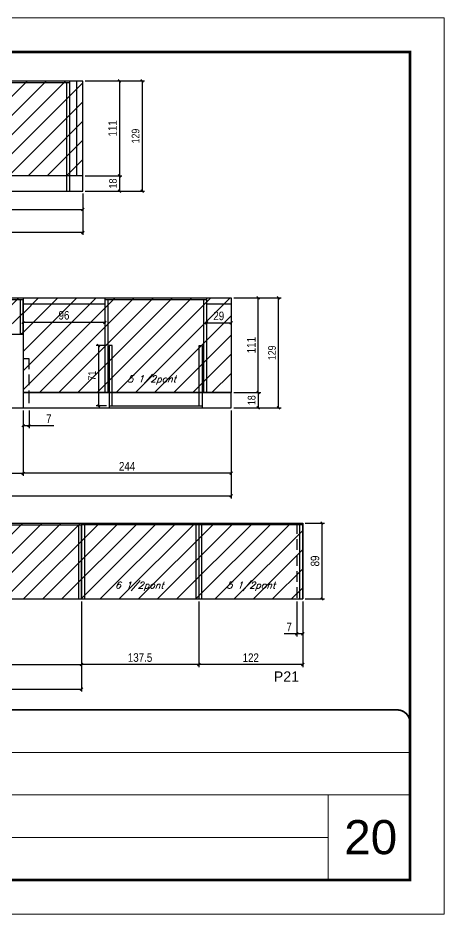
# Model space of a CAD drawing. Extents: x -20960 to -5926, y -2106 to 21915.
# Drawn here: x -6453 to -5953, y 16271 to 17321 of the extents above; entities that cross this region are included whole.
import ezdxf

# ---------------------------------------------------------------- set-up
doc = ezdxf.new("R2010")
doc.units = 0
for name, pattern in [('CONTINUO', [0]), ('DASHED', [0.75, 0.5, -0.25]), ('HIDDEN', [0.375, 0.25, -0.125])]:
    doc.linetypes.add(name, pattern=pattern)
for name, color, linetype in [('5', 5, 'Continuous'), ('COTA', 241, 'Continuous'), ('Painéis', 200, 'Continuous'), ('SARR_2.2x7', 40, 'Continuous'), ('SARR_3.5x7', 81, 'Continuous'), ('texto', 7, 'Continuous')]:
    doc.layers.add(name, color=color, linetype=linetype)
for name, color, linetype, lineweight in [('CARIMBO', 255, 'Continuous', 9), ('Folhas', 255, 'Continuous', 9), ('Hachura', 251, 'Continuous', 9), ('SARRAFO DE PRESSAO', 251, 'DASHED', 9)]:
    doc.layers.add(name, color=color, linetype=linetype, lineweight=lineweight)
doc.styles.add('ARIAL', font='arial.ttf')
doc.styles.add('COTA TECNICA', font='techl___.ttf', dxfattribs={"height": 10})
doc.styles.add('COTA TECNICA-50', font='techl___.ttf', dxfattribs={"height": 9})
doc.styles.add('Romans', font='romans.shx')
doc.styles.get("Standard").update_dxf_attribs({"font": 'arial.ttf'})
doc.dimstyles.new('COTA PAINEL-50', dxfattribs={"dimtxt": 9, "dimasz": 3, "dimexe": 3, "dimexo": 3, "dimgap": 3, "dimtad": 1, "dimdec": 1, "dimzin": 12, "dimdsep": 46, "dimtxsty": 'COTA TECNICA-50', "dimblk1": 'OBLIQUE', "dimblk2": 'OBLIQUE', "dimsah": 1, "dimcen": 0.9, "dimclrd": 4, "dimclre": 4, "dimclrt": 240, "dimadec": 1, "dimazin": 3, "dimtfac": 1, "dimtdec": 1, "dimtmove": 0, "dimatfit": 3, "dimfxl": 1, "dimtolj": 1, "dimtzin": 12, "dimarcsym": 0})
doc.dimstyles.new('PAINEL', dxfattribs={"dimtxt": 10, "dimasz": 3, "dimexe": 3, "dimexo": 3, "dimgap": 3, "dimtad": 1, "dimdec": 1, "dimzin": 12, "dimdsep": 46, "dimtxsty": 'COTA TECNICA', "dimblk1": 'OBLIQUE', "dimblk2": 'OBLIQUE', "dimsah": 1, "dimcen": 0.9, "dimclrd": 4, "dimclre": 4, "dimclrt": 240, "dimadec": 1, "dimazin": 3, "dimtfac": 1, "dimtdec": 1, "dimtmove": 0, "dimatfit": 3, "dimfxl": 1, "dimtolj": 1, "dimtzin": 12, "dimarcsym": 0})

# ---------------------------------------------------------------- blocks, each defined once
blk = doc.blocks.new('9999999999')
at = {"color": 30, "linetype": 'CONTINUO'}
for p, q in [((98564.6, 34379.6), (99584, 34379.6)), ((98564.6, 34329.8), (99488, 34329.8)), ((99584, 34329.8), (99488, 34329.8)), ((99488, 34329.8), (99488, 34230.2)), ((98564.6, 34280), (99488, 34280))]:
    blk.add_line(p, q, dxfattribs=at)
at = {"color": 30, "linetype": 'CONTINUO', "const_width": 2}
blk.add_lwpolyline([(99584, 34230.2), (99584, 34414.4, 0.414214), (99569, 34429.4), (98229, 34429.4, 0.414214), (98214, 34414.4), (98214, 34245.2, 0.414214), (98229, 34230.2), (99584, 34230.2)], format="xyb", dxfattribs=at)
at = {"layer": 'Folhas'}
blk.add_lwpolyline([(98139, 34190.2), (99624, 34190.2), (99624, 35240.2), (98139, 35240.2)], close=True, dxfattribs=at)
at = {"layer": 'Folhas', "color": 30, "const_width": 3}
blk.add_lwpolyline([(98214, 34230.2), (99584, 34230.2), (99584, 35200.2), (98214, 35200.2)], close=True, dxfattribs=at)
blk = doc.blocks.new('_Oblique')
at = {"color": 0, "linetype": 'ByBlock', "lineweight": -2}
blk.add_line((-0.5, -0.5), (0.5, 0.5), dxfattribs=at)
blk = doc.blocks.new('*D560')
at = {"layer": 'COTA', "color": 4, "linetype": 'ByBlock', "lineweight": -2, "transparency": 16777216}
for p, q in [((-6374.2, 17247.2), (-6331.2, 17247.2)), ((-6334.2, 17247.2), (-6334.2, 17136.2)), ((-6374.2, 17136.2), (-6331.2, 17136.2))]:
    blk.add_line(p, q, dxfattribs=at)
at = {"layer": 'Defpoints', "color": 0, "linetype": 'ByBlock', "transparency": 16777216}
for p in [(-6377.2, 17247.2), (-6377.2, 17136.2), (-6334.2, 17136.2)]:
    blk.add_point(p, dxfattribs=at)
at = {"layer": 'COTA', "color": 4, "linetype": 'ByBlock', "lineweight": -2, "transparency": 16777216, "xscale": 3, "yscale": 3, "zscale": 3}
for p, rotation in [((-6334.2, 17247.2), 90), ((-6334.2, 17136.2), 270)]:
    blk.add_blockref('_Oblique', p, dxfattribs=dict(at, rotation=rotation))
at = {"layer": 'COTA', "color": 240, "linetype": 'ByBlock', "transparency": 16777216, "insert": (-6342.3, 17191.7), "char_height": 10, "attachment_point": 5, "rotation": 90, "style": 'COTA TECNICA'}
blk.add_mtext('\\A1;111', dxfattribs=at)
blk = doc.blocks.new('*D481')
at = {"layer": 'COTA', "color": 4, "linetype": 'ByBlock', "lineweight": -2, "transparency": 16777216}
for p, q in [((-7156.7, 17115.2), (-7156.7, 17066.9)), ((-6377.2, 17115.1), (-6377.2, 17066.9)), ((-7156.7, 17069.9), (-6377.2, 17069.9))]:
    blk.add_line(p, q, dxfattribs=at)
at = {"layer": 'Defpoints', "color": 0, "linetype": 'ByBlock', "transparency": 16777216}
for p in [(-7156.7, 17118.2), (-6377.2, 17118.1), (-6377.2, 17069.9)]:
    blk.add_point(p, dxfattribs=at)
at = {"layer": 'COTA', "color": 4, "linetype": 'ByBlock', "lineweight": -2, "transparency": 16777216, "xscale": 3, "yscale": 3, "zscale": 3}
for p, rotation in [((-7156.7, 17069.9), 179.9997533256042), ((-6377.2, 17069.9), 359.9997533256042)]:
    blk.add_blockref('_Oblique', p, dxfattribs=dict(at, rotation=rotation))
at = {"layer": 'COTA', "color": 240, "linetype": 'ByBlock', "transparency": 16777216, "insert": (-6766.9, 17077.5), "char_height": 9, "attachment_point": 5, "rotation": 359.9998, "style": 'COTA TECNICA-50'}
blk.add_mtext('\\A1;779.5', dxfattribs=at)
blk = doc.blocks.new('*D484')
at = {"layer": 'COTA', "color": 4, "lineweight": -2, "transparency": 16777216}
for p, q in [((-7156.7, 16861.2), (-7156.7, 16758.2)), ((-6203.2, 16861.2), (-6203.2, 16758.2)), ((-7156.7, 16761.2), (-6203.2, 16761.2))]:
    blk.add_line(p, q, dxfattribs=at)
at = {"layer": 'Defpoints', "color": 0, "transparency": 16777216}
for p in [(-7156.7, 16864.2), (-6203.2, 16864.2), (-6203.2, 16761.2)]:
    blk.add_point(p, dxfattribs=at)
at = {"layer": 'COTA', "color": 4, "lineweight": -2, "transparency": 16777216, "xscale": 3, "yscale": 3, "zscale": 3, "rotation": 180}
blk.add_blockref('_Oblique', (-7156.7, 16761.2), dxfattribs=at)
at = {"layer": 'COTA', "color": 4, "lineweight": -2, "transparency": 16777216, "xscale": 3, "yscale": 3, "zscale": 3}
blk.add_blockref('_Oblique', (-6203.2, 16761.2), dxfattribs=at)
at = {"layer": 'COTA', "color": 240, "transparency": 16777216, "insert": (-6680, 16769.5), "char_height": 10, "attachment_point": 5, "style": 'COTA TECNICA'}
blk.add_mtext('\\A1;953.5', dxfattribs=at)
blk = doc.blocks.new('*D485')
at = {"layer": 'COTA', "color": 4, "lineweight": -2, "ltscale": 25, "transparency": 16777216}
for p, q in [((-6668.7, 16861.2), (-6668.7, 16784.7)), ((-6447.2, 16861.2), (-6447.2, 16784.7)), ((-6668.7, 16787.7), (-6447.2, 16787.7))]:
    blk.add_line(p, q, dxfattribs=at)
at = {"layer": 'Defpoints', "color": 0, "ltscale": 25, "transparency": 16777216}
for p in [(-6668.7, 16864.2), (-6447.2, 16864.2), (-6447.2, 16787.7)]:
    blk.add_point(p, dxfattribs=at)
at = {"layer": 'COTA', "color": 4, "lineweight": -2, "ltscale": 25, "transparency": 16777216, "xscale": 3, "yscale": 3, "zscale": 3, "rotation": 180}
blk.add_blockref('_Oblique', (-6668.7, 16787.7), dxfattribs=at)
at = {"layer": 'COTA', "color": 4, "lineweight": -2, "ltscale": 25, "transparency": 16777216, "xscale": 3, "yscale": 3, "zscale": 3}
blk.add_blockref('_Oblique', (-6447.2, 16787.7), dxfattribs=at)
at = {"layer": 'COTA', "color": 240, "ltscale": 25, "transparency": 16777216, "insert": (-6558, 16795.8), "char_height": 10, "attachment_point": 5, "style": 'COTA TECNICA'}
blk.add_mtext('\\A1;221.5', dxfattribs=at)
blk = doc.blocks.new('*D470')
at = {"layer": 'COTA', "color": 4, "lineweight": -2, "ltscale": 25, "transparency": 16777216}
for p, q in [((-6378.7, 16637.3), (-6378.7, 16560.4)), ((-6622.7, 16597.3), (-6622.7, 16560.4)), ((-6622.7, 16563.4), (-6378.7, 16563.4))]:
    blk.add_line(p, q, dxfattribs=at)
at = {"layer": 'Defpoints', "color": 0, "ltscale": 25, "transparency": 16777216}
for p in [(-6378.7, 16640.3), (-6622.7, 16600.3), (-6378.7, 16563.4)]:
    blk.add_point(p, dxfattribs=at)
at = {"layer": 'COTA', "color": 4, "lineweight": -2, "ltscale": 25, "transparency": 16777216, "xscale": 3, "yscale": 3, "zscale": 3, "rotation": 180}
blk.add_blockref('_Oblique', (-6622.7, 16563.4), dxfattribs=at)
at = {"layer": 'COTA', "color": 4, "lineweight": -2, "ltscale": 25, "transparency": 16777216, "xscale": 3, "yscale": 3, "zscale": 3}
blk.add_blockref('_Oblique', (-6378.7, 16563.4), dxfattribs=at)
at = {"layer": 'COTA', "color": 240, "ltscale": 25, "transparency": 16777216, "insert": (-6500.7, 16571.5), "char_height": 10, "attachment_point": 5, "style": 'COTA TECNICA'}
blk.add_mtext('\\A1;244', dxfattribs=at)
blk = doc.blocks.new('*D547')
at = {"layer": 'COTA', "color": 4, "lineweight": -2, "ltscale": 25, "transparency": 16777216}
for p, q in [((-6447.2, 16983.2), (-6447.2, 16961.4)), ((-6351.2, 16983.2), (-6351.2, 16961.4)), ((-6351.2, 16964.4), (-6447.2, 16964.4))]:
    blk.add_line(p, q, dxfattribs=at)
at = {"layer": 'Defpoints', "color": 0, "ltscale": 25, "transparency": 16777216}
for p in [(-6447.2, 16986.2), (-6351.2, 16986.2), (-6447.2, 16964.4)]:
    blk.add_point(p, dxfattribs=at)
at = {"layer": 'COTA', "color": 4, "lineweight": -2, "ltscale": 25, "transparency": 16777216, "xscale": 3, "yscale": 3, "zscale": 3, "rotation": 180}
blk.add_blockref('_Oblique', (-6447.2, 16964.4), dxfattribs=at)
at = {"layer": 'COTA', "color": 4, "lineweight": -2, "ltscale": 25, "transparency": 16777216, "xscale": 3, "yscale": 3, "zscale": 3}
blk.add_blockref('_Oblique', (-6351.2, 16964.4), dxfattribs=at)
at = {"layer": 'COTA', "color": 240, "ltscale": 25, "transparency": 16777216, "insert": (-6399.2, 16972.6), "char_height": 10, "attachment_point": 5, "style": 'COTA TECNICA'}
blk.add_mtext('\\A1;96', dxfattribs=at)
blk = doc.blocks.new('*D471')
at = {"layer": 'COTA', "color": 4, "linetype": 'ByBlock', "lineweight": -2, "transparency": 16777216}
for p, q in [((-6447.2, 16861.2), (-6447.2, 16840.5)), ((-6440.2, 16861.2), (-6440.2, 16840.5)), ((-6447.2, 16843.5), (-6440.2, 16843.5)), ((-6440.2, 16843.5), (-6411.1, 16843.5))]:
    blk.add_line(p, q, dxfattribs=at)
at = {"layer": 'Defpoints', "color": 0, "linetype": 'ByBlock', "transparency": 16777216}
for p in [(-6447.2, 16864.2), (-6440.2, 16864.2), (-6447.2, 16843.5)]:
    blk.add_point(p, dxfattribs=at)
at = {"layer": 'COTA', "color": 4, "linetype": 'ByBlock', "lineweight": -2, "transparency": 16777216, "xscale": 3, "yscale": 3, "zscale": 3, "rotation": 180}
blk.add_blockref('_Oblique', (-6447.2, 16843.5), dxfattribs=at)
at = {"layer": 'COTA', "color": 4, "linetype": 'ByBlock', "lineweight": -2, "transparency": 16777216, "xscale": 3, "yscale": 3, "zscale": 3}
blk.add_blockref('_Oblique', (-6440.2, 16843.5), dxfattribs=at)
at = {"layer": 'COTA', "color": 240, "linetype": 'ByBlock', "transparency": 16777216, "insert": (-6417, 16851.6), "char_height": 10, "attachment_point": 5, "style": 'COTA TECNICA'}
blk.add_mtext('\\A1;7', dxfattribs=at)
blk = doc.blocks.new('*D548')
at = {"layer": 'COTA', "color": 4, "lineweight": -2, "ltscale": 25, "transparency": 16777216}
for p, q in [((-6232.2, 16983.2), (-6232.2, 16960.8)), ((-6203.2, 16983.2), (-6203.2, 16960.8)), ((-6232.2, 16963.8), (-6203.2, 16963.8))]:
    blk.add_line(p, q, dxfattribs=at)
at = {"layer": 'Defpoints', "color": 0, "ltscale": 25, "transparency": 16777216}
for p in [(-6232.2, 16986.2), (-6203.2, 16986.2), (-6203.2, 16963.8)]:
    blk.add_point(p, dxfattribs=at)
at = {"layer": 'COTA', "color": 4, "lineweight": -2, "ltscale": 25, "transparency": 16777216, "xscale": 3, "yscale": 3, "zscale": 3, "rotation": 180}
blk.add_blockref('_Oblique', (-6232.2, 16963.8), dxfattribs=at)
at = {"layer": 'COTA', "color": 4, "lineweight": -2, "ltscale": 25, "transparency": 16777216, "xscale": 3, "yscale": 3, "zscale": 3}
blk.add_blockref('_Oblique', (-6203.2, 16963.8), dxfattribs=at)
at = {"layer": 'COTA', "color": 240, "ltscale": 25, "transparency": 16777216, "insert": (-6217.7, 16971.9), "char_height": 10, "attachment_point": 5, "style": 'COTA TECNICA'}
blk.add_mtext('\\A1;29', dxfattribs=at)
blk = doc.blocks.new('*D550')
at = {"layer": 'COTA', "color": 4, "lineweight": -2, "ltscale": 25, "transparency": 16777216}
for p, q in [((-6378.7, 16637.3), (-6378.7, 16531.7)), ((-6622.7, 16597.3), (-6622.7, 16531.7)), ((-6622.7, 16534.7), (-6378.7, 16534.7))]:
    blk.add_line(p, q, dxfattribs=at)
at = {"layer": 'Defpoints', "color": 0, "ltscale": 25, "transparency": 16777216}
for p in [(-6378.7, 16640.3), (-6622.7, 16600.3), (-6378.7, 16534.7)]:
    blk.add_point(p, dxfattribs=at)
at = {"layer": 'COTA', "color": 4, "lineweight": -2, "ltscale": 25, "transparency": 16777216, "xscale": 3, "yscale": 3, "zscale": 3, "rotation": 180}
blk.add_blockref('_Oblique', (-6622.7, 16534.7), dxfattribs=at)
at = {"layer": 'COTA', "color": 4, "lineweight": -2, "ltscale": 25, "transparency": 16777216, "xscale": 3, "yscale": 3, "zscale": 3}
blk.add_blockref('_Oblique', (-6378.7, 16534.7), dxfattribs=at)
at = {"layer": 'COTA', "color": 240, "ltscale": 25, "transparency": 16777216, "insert": (-6500.7, 16543.9), "char_height": 10, "attachment_point": 5, "style": 'COTA TECNICA'}
blk.add_mtext('\\A1;(3X)', dxfattribs=at)
blk = doc.blocks.new('*D551')
at = {"layer": 'COTA', "color": 4, "lineweight": -2, "ltscale": 25, "transparency": 16777216}
for p, q in [((-6241.2, 16637.3), (-6241.2, 16560.4)), ((-6119.2, 16637.3), (-6119.2, 16560.4)), ((-6119.2, 16563.4), (-6241.2, 16563.4))]:
    blk.add_line(p, q, dxfattribs=at)
at = {"layer": 'Defpoints', "color": 0, "ltscale": 25, "transparency": 16777216}
for p in [(-6241.2, 16640.3), (-6119.2, 16640.3), (-6241.2, 16563.4)]:
    blk.add_point(p, dxfattribs=at)
at = {"layer": 'COTA', "color": 4, "lineweight": -2, "ltscale": 25, "transparency": 16777216, "xscale": 3, "yscale": 3, "zscale": 3, "rotation": 180}
blk.add_blockref('_Oblique', (-6241.2, 16563.4), dxfattribs=at)
at = {"layer": 'COTA', "color": 4, "lineweight": -2, "ltscale": 25, "transparency": 16777216, "xscale": 3, "yscale": 3, "zscale": 3}
blk.add_blockref('_Oblique', (-6119.2, 16563.4), dxfattribs=at)
at = {"layer": 'COTA', "color": 240, "ltscale": 25, "transparency": 16777216, "insert": (-6180.2, 16571.5), "char_height": 10, "attachment_point": 5, "style": 'COTA TECNICA'}
blk.add_mtext('\\A1;122', dxfattribs=at)
blk = doc.blocks.new('*D552')
at = {"layer": 'COTA', "color": 4, "lineweight": -2, "ltscale": 25, "transparency": 16777216}
for p, q in [((-6378.7, 16637.3), (-6378.7, 16560.4)), ((-6241.2, 16637.3), (-6241.2, 16560.4)), ((-6241.2, 16563.4), (-6378.7, 16563.4))]:
    blk.add_line(p, q, dxfattribs=at)
at = {"layer": 'Defpoints', "color": 0, "ltscale": 25, "transparency": 16777216}
for p in [(-6378.7, 16640.3), (-6241.2, 16640.3), (-6378.7, 16563.4)]:
    blk.add_point(p, dxfattribs=at)
at = {"layer": 'COTA', "color": 4, "lineweight": -2, "ltscale": 25, "transparency": 16777216, "xscale": 3, "yscale": 3, "zscale": 3, "rotation": 180}
blk.add_blockref('_Oblique', (-6378.7, 16563.4), dxfattribs=at)
at = {"layer": 'COTA', "color": 4, "lineweight": -2, "ltscale": 25, "transparency": 16777216, "xscale": 3, "yscale": 3, "zscale": 3}
blk.add_blockref('_Oblique', (-6241.2, 16563.4), dxfattribs=at)
at = {"layer": 'COTA', "color": 240, "ltscale": 25, "transparency": 16777216, "insert": (-6310, 16571.6), "char_height": 10, "attachment_point": 5, "style": 'COTA TECNICA'}
blk.add_mtext('\\A1;137.5', dxfattribs=at)
blk = doc.blocks.new('*D553')
at = {"layer": 'COTA', "color": 4, "lineweight": -2, "ltscale": 25, "transparency": 16777216}
for p, q in [((-6200.2, 16993.2), (-6168.5, 16993.2)), ((-6171.5, 16882.2), (-6171.5, 16993.2)), ((-6200.2, 16882.2), (-6168.5, 16882.2))]:
    blk.add_line(p, q, dxfattribs=at)
at = {"layer": 'Defpoints', "color": 0, "ltscale": 25, "transparency": 16777216}
for p in [(-6203.2, 16993.2), (-6171.5, 16993.2), (-6203.2, 16882.2)]:
    blk.add_point(p, dxfattribs=at)
at = {"layer": 'COTA', "color": 4, "lineweight": -2, "ltscale": 25, "transparency": 16777216, "xscale": 3, "yscale": 3, "zscale": 3}
for p, rotation in [((-6171.5, 16993.2), 90), ((-6171.5, 16882.2), 270)]:
    blk.add_blockref('_Oblique', p, dxfattribs=dict(at, rotation=rotation))
at = {"layer": 'COTA', "color": 240, "ltscale": 25, "transparency": 16777216, "insert": (-6179.6, 16937.7), "char_height": 10, "attachment_point": 5, "rotation": 90, "style": 'COTA TECNICA'}
blk.add_mtext('\\A1;111', dxfattribs=at)
blk = doc.blocks.new('*D472')
at = {"layer": 'COTA', "color": 4, "lineweight": -2, "ltscale": 25, "transparency": 16777216}
for p, q in [((-6203.2, 16861.2), (-6203.2, 16784.7)), ((-6447.2, 16821.2), (-6447.2, 16784.7)), ((-6203.2, 16787.7), (-6447.2, 16787.7))]:
    blk.add_line(p, q, dxfattribs=at)
at = {"layer": 'Defpoints', "color": 0, "ltscale": 25, "transparency": 16777216}
for p in [(-6203.2, 16864.2), (-6447.2, 16824.2), (-6447.2, 16787.7)]:
    blk.add_point(p, dxfattribs=at)
at = {"layer": 'COTA', "color": 4, "lineweight": -2, "ltscale": 25, "transparency": 16777216, "xscale": 3, "yscale": 3, "zscale": 3, "rotation": 180}
blk.add_blockref('_Oblique', (-6447.2, 16787.7), dxfattribs=at)
at = {"layer": 'COTA', "color": 4, "lineweight": -2, "ltscale": 25, "transparency": 16777216, "xscale": 3, "yscale": 3, "zscale": 3}
blk.add_blockref('_Oblique', (-6203.2, 16787.7), dxfattribs=at)
at = {"layer": 'COTA', "color": 240, "ltscale": 25, "transparency": 16777216, "insert": (-6325.2, 16795.8), "char_height": 10, "attachment_point": 5, "style": 'COTA TECNICA'}
blk.add_mtext('\\A1;244', dxfattribs=at)
blk = doc.blocks.new('*D561')
at = {"layer": 'COTA', "color": 4, "lineweight": -2, "ltscale": 25, "transparency": 16777216}
for p, q in [((-6116.2, 16729.3), (-6093.7, 16729.3)), ((-6096.7, 16729.3), (-6096.7, 16640.3)), ((-6116.2, 16640.3), (-6093.7, 16640.3))]:
    blk.add_line(p, q, dxfattribs=at)
at = {"layer": 'Defpoints', "color": 0, "ltscale": 25, "transparency": 16777216}
for p in [(-6119.2, 16729.3), (-6119.2, 16640.3), (-6096.7, 16640.3)]:
    blk.add_point(p, dxfattribs=at)
at = {"layer": 'COTA', "color": 4, "lineweight": -2, "ltscale": 25, "transparency": 16777216, "xscale": 3, "yscale": 3, "zscale": 3}
for p, rotation in [((-6096.7, 16729.3), 90), ((-6096.7, 16640.3), 270)]:
    blk.add_blockref('_Oblique', p, dxfattribs=dict(at, rotation=rotation))
at = {"layer": 'COTA', "color": 240, "ltscale": 25, "transparency": 16777216, "insert": (-6104.8, 16684.8), "char_height": 10, "attachment_point": 5, "rotation": 90, "style": 'COTA TECNICA'}
blk.add_mtext('\\A1;89', dxfattribs=at)
blk = doc.blocks.new('*D568')
at = {"layer": 'COTA', "color": 4, "lineweight": -2, "ltscale": 25, "transparency": 16777216}
for p, q in [((-6126.2, 16637.3), (-6126.2, 16596.4)), ((-6119.2, 16637.3), (-6119.2, 16596.4)), ((-6126.2, 16599.4), (-6141, 16599.4)), ((-6119.2, 16599.4), (-6126.2, 16599.4))]:
    blk.add_line(p, q, dxfattribs=at)
at = {"layer": 'Defpoints', "color": 0, "ltscale": 25, "transparency": 16777216}
for p in [(-6126.2, 16640.3), (-6119.2, 16640.3), (-6126.2, 16599.4)]:
    blk.add_point(p, dxfattribs=at)
at = {"layer": 'COTA', "color": 4, "lineweight": -2, "ltscale": 25, "transparency": 16777216, "xscale": 3, "yscale": 3, "zscale": 3, "rotation": 180}
blk.add_blockref('_Oblique', (-6126.2, 16599.4), dxfattribs=at)
at = {"layer": 'COTA', "color": 4, "lineweight": -2, "ltscale": 25, "transparency": 16777216, "xscale": 3, "yscale": 3, "zscale": 3}
blk.add_blockref('_Oblique', (-6119.2, 16599.4), dxfattribs=at)
at = {"layer": 'COTA', "color": 240, "ltscale": 25, "transparency": 16777216, "insert": (-6135.1, 16607.5), "char_height": 10, "attachment_point": 5, "style": 'COTA TECNICA'}
blk.add_mtext('\\A1;7', dxfattribs=at)
blk = doc.blocks.new('*D488')
at = {"layer": 'COTA', "color": 4, "lineweight": -2, "transparency": 16777216}
for p, q in [((-6621.2, 17115.2), (-6621.2, 17093.5)), ((-6377.2, 17115.2), (-6377.2, 17093.5)), ((-6621.2, 17096.5), (-6377.2, 17096.5))]:
    blk.add_line(p, q, dxfattribs=at)
at = {"layer": 'Defpoints', "color": 0, "transparency": 16777216}
for p in [(-6621.2, 17118.2), (-6377.2, 17118.2), (-6377.2, 17096.5)]:
    blk.add_point(p, dxfattribs=at)
at = {"layer": 'COTA', "color": 4, "lineweight": -2, "transparency": 16777216, "xscale": 3, "yscale": 3, "zscale": 3, "rotation": 180}
blk.add_blockref('_Oblique', (-6621.2, 17096.5), dxfattribs=at)
at = {"layer": 'COTA', "color": 4, "lineweight": -2, "transparency": 16777216, "xscale": 3, "yscale": 3, "zscale": 3}
blk.add_blockref('_Oblique', (-6377.2, 17096.5), dxfattribs=at)
at = {"layer": 'COTA', "color": 240, "transparency": 16777216, "insert": (-6499.2, 17104), "char_height": 9, "attachment_point": 5, "style": 'COTA TECNICA-50'}
blk.add_mtext('\\A1;244', dxfattribs=at)
blk = doc.blocks.new('*D493')
at = {"layer": 'COTA', "color": 4, "lineweight": -2, "transparency": 16777216}
for p, q in [((-6374.2, 17136.1), (-6331.2, 17136.1)), ((-6334.2, 17136.1), (-6334.2, 17118.1)), ((-6374.2, 17118.1), (-6331.2, 17118.1))]:
    blk.add_line(p, q, dxfattribs=at)
at = {"layer": 'Defpoints', "color": 0, "transparency": 16777216}
for p in [(-6377.2, 17136.1), (-6377.2, 17118.1), (-6334.2, 17118.1)]:
    blk.add_point(p, dxfattribs=at)
at = {"layer": 'COTA', "color": 4, "lineweight": -2, "transparency": 16777216, "xscale": 3, "yscale": 3, "zscale": 3}
for p, rotation in [((-6334.2, 17136.1), 90), ((-6334.2, 17118.1), 270)]:
    blk.add_blockref('_Oblique', p, dxfattribs=dict(at, rotation=rotation))
at = {"layer": 'COTA', "color": 240, "transparency": 16777216, "insert": (-6341.8, 17127.1), "char_height": 9, "attachment_point": 5, "rotation": 90, "style": 'COTA TECNICA-50'}
blk.add_mtext('\\A1;18', dxfattribs=at)
blk = doc.blocks.new('*D579')
at = {"layer": 'COTA', "color": 4, "lineweight": -2, "transparency": 16777216}
for p, q in [((-6349.2, 16937.4), (-6361.6, 16937.4)), ((-6358.6, 16937.4), (-6358.6, 16866.4)), ((-6349.2, 16866.4), (-6361.6, 16866.4))]:
    blk.add_line(p, q, dxfattribs=at)
at = {"layer": 'Defpoints', "color": 0, "transparency": 16777216}
for p in [(-6346.2, 16937.4), (-6358.6, 16866.4), (-6346.2, 16866.4)]:
    blk.add_point(p, dxfattribs=at)
at = {"layer": 'COTA', "color": 4, "lineweight": -2, "transparency": 16777216, "xscale": 3, "yscale": 3, "zscale": 3}
for p, rotation in [((-6358.6, 16937.4), 90), ((-6358.6, 16866.4), 270)]:
    blk.add_blockref('_Oblique', p, dxfattribs=dict(at, rotation=rotation))
at = {"layer": 'COTA', "color": 240, "transparency": 16777216, "insert": (-6366.2, 16901.9), "char_height": 9, "attachment_point": 5, "rotation": 90, "style": 'COTA TECNICA-50'}
blk.add_mtext('\\A1;71', dxfattribs=at)
blk = doc.blocks.new('*D580')
at = {"layer": 'COTA', "color": 4, "lineweight": -2, "transparency": 16777216}
for p, q in [((-6200.2, 16882.2), (-6168.5, 16882.2)), ((-6171.5, 16882.2), (-6171.5, 16864.2)), ((-6200.2, 16864.2), (-6168.5, 16864.2))]:
    blk.add_line(p, q, dxfattribs=at)
at = {"layer": 'Defpoints', "color": 0, "transparency": 16777216}
for p in [(-6203.2, 16882.2), (-6203.2, 16864.2), (-6171.5, 16864.2)]:
    blk.add_point(p, dxfattribs=at)
at = {"layer": 'COTA', "color": 4, "lineweight": -2, "transparency": 16777216, "xscale": 3, "yscale": 3, "zscale": 3}
for p, rotation in [((-6171.5, 16882.2), 90), ((-6171.5, 16864.2), 270)]:
    blk.add_blockref('_Oblique', p, dxfattribs=dict(at, rotation=rotation))
at = {"layer": 'COTA', "color": 240, "transparency": 16777216, "insert": (-6179.1, 16873.2), "char_height": 9, "attachment_point": 5, "rotation": 90, "style": 'COTA TECNICA-50'}
blk.add_mtext('\\A1;18', dxfattribs=at)
blk = doc.blocks.new('*D581')
at = {"layer": 'COTA', "color": 4, "lineweight": -2, "transparency": 16777216}
for p, q in [((-6200.2, 16993.2), (-6144.7, 16993.2)), ((-6147.7, 16864.2), (-6147.7, 16993.2)), ((-6200.2, 16864.2), (-6144.7, 16864.2))]:
    blk.add_line(p, q, dxfattribs=at)
at = {"layer": 'Defpoints', "color": 0, "transparency": 16777216}
for p in [(-6203.2, 16993.2), (-6147.7, 16993.2), (-6203.2, 16864.2)]:
    blk.add_point(p, dxfattribs=at)
at = {"layer": 'COTA', "color": 4, "lineweight": -2, "transparency": 16777216, "xscale": 3, "yscale": 3, "zscale": 3}
for p, rotation in [((-6147.7, 16993.2), 90), ((-6147.7, 16864.2), 270)]:
    blk.add_blockref('_Oblique', p, dxfattribs=dict(at, rotation=rotation))
at = {"layer": 'COTA', "color": 240, "transparency": 16777216, "insert": (-6155.3, 16928.7), "char_height": 9, "attachment_point": 5, "rotation": 90, "style": 'COTA TECNICA-50'}
blk.add_mtext('\\A1;129', dxfattribs=at)
blk = doc.blocks.new('*D582')
at = {"layer": 'COTA', "color": 4, "lineweight": -2, "transparency": 16777216}
for p, q in [((-6374.2, 17247.2), (-6304.6, 17247.2)), ((-6307.6, 17247.2), (-6307.6, 17118.2)), ((-6374.2, 17118.2), (-6304.6, 17118.2))]:
    blk.add_line(p, q, dxfattribs=at)
at = {"layer": 'Defpoints', "color": 0, "transparency": 16777216}
for p in [(-6377.2, 17247.2), (-6377.2, 17118.2), (-6307.6, 17118.2)]:
    blk.add_point(p, dxfattribs=at)
at = {"layer": 'COTA', "color": 4, "lineweight": -2, "transparency": 16777216, "xscale": 3, "yscale": 3, "zscale": 3}
for p, rotation in [((-6307.6, 17247.2), 90), ((-6307.6, 17118.2), 270)]:
    blk.add_blockref('_Oblique', p, dxfattribs=dict(at, rotation=rotation))
at = {"layer": 'COTA', "color": 240, "transparency": 16777216, "insert": (-6315.2, 17182.7), "char_height": 9, "attachment_point": 5, "rotation": 90, "style": 'COTA TECNICA-50'}
blk.add_mtext('\\A1;129', dxfattribs=at)

msp = doc.modelspace()

# ---------------------------------------------------------------- hatches: boundary and pattern name
at = {"layer": 'Hachura', "ltscale": 25}
h = msp.add_hatch(dxfattribs=at)
h.set_pattern_fill('ANSI31', color=256, scale=5)
h.set_pattern_definition([(45, (-147929.225, -15982.592), (-11.2253202, 11.2253202), [])])
h.paths.add_polyline_path([(-7156.71, 17247.15), (-7156.71, 17136.15), (-6377.19, 17136.15), (-6377.19, 17247.15)])
h = msp.add_hatch(dxfattribs=at)
h.set_pattern_fill('ANSI31', color=256, scale=5)
h.set_pattern_definition([(45, (-149303.79, -15962.726), (-11.2253202, 11.2253202), [])])
h.paths.add_polyline_path([(-6668.71, 16993.21), (-6668.71, 16950.41), (-6447.21, 16950.41), (-6447.21, 16993.21)])
h = msp.add_hatch(dxfattribs=at)
h.set_pattern_fill('ANSI31', color=256, scale=5)
h.set_pattern_definition([(45, (-147219.725, -16236.533), (-11.2253202, 11.2253202), [])])
h.paths.add_polyline_path([(-6447.21, 16993.21), (-6447.21, 16882.21), (-6203.21, 16882.21), (-6203.21, 16993.21)])
h = msp.add_hatch(dxfattribs=at)
h.set_pattern_fill('ANSI31', color=256, scale=5)
h.set_pattern_definition([(45, (-147395.266, -16500.449), (-11.2253202, 11.2253202), [])])
h.paths.add_polyline_path([(-6622.75, 16729.29), (-6622.75, 16640.29), (-6119.25, 16640.29), (-6119.25, 16729.29)])

# ---------------------------------------------------------------- linework, layer by layer
at = {"layer": 'Painéis', "linetype": 'ByBlock'}
for p, q in [((-6377.19, 17247.15), (-7156.71, 17247.15)), ((-6377.19, 17136.15), (-6377.19, 17247.15)), ((-6377.19, 17136.15), (-7156.71, 17136.15)), ((-7156.71, 16993.21), (-6447.21, 16993.21)), ((-6447.21, 16993.21), (-6447.21, 16864.21)), ((-6447.21, 16993.21), (-6203.21, 16993.21)), ((-6447.21, 16993.21), (-6447.21, 16882.21)), ((-6203.21, 16993.21), (-6203.21, 16882.21)), ((-7156.71, 16950.41), (-6447.21, 16950.41)), ((-6447.21, 16882.21), (-6203.21, 16882.21)), ((-7156.71, 16864.21), (-6447.21, 16864.21)), ((-7158.75, 16729.29), (-6119.25, 16729.29)), ((-6378.75, 16729.29), (-6378.75, 16640.29)), ((-6241.25, 16729.29), (-6241.25, 16640.29)), ((-6119.25, 16729.29), (-6119.25, 16640.29)), ((-6622.75, 16640.29), (-6119.25, 16640.29))]:
    msp.add_line(p, q, dxfattribs=at)
for points in [[(-6621.19, 17118.15), (-6377.19, 17118.15), (-6377.19, 17136.15), (-6621.19, 17136.15)], [(-6447.21, 16864.21), (-6203.21, 16864.21), (-6203.21, 16882.21), (-6447.21, 16882.21)]]:
    msp.add_lwpolyline(points, close=True, dxfattribs=at)
at = {"layer": 'SARR_2.2x7', "linetype": 'Continuous', "ltscale": 50}
for p, q in [((-6392.19, 17244.95), (-6621.19, 17244.95)), ((-6392.19, 17244.95), (-6392.19, 17247.15)), ((-6384.19, 17136.15), (-6384.19, 17247.15)), ((-6668.71, 16991.01), (-6447.21, 16991.01)), ((-6351.21, 16991.01), (-6232.21, 16991.01)), ((-6447.21, 16986.21), (-6351.21, 16986.21)), ((-6232.21, 16986.21), (-6203.21, 16986.21)), ((-6346.21, 16866.41), (-6237.21, 16866.41)), ((-6622.75, 16727.09), (-6378.75, 16727.09)), ((-6241.25, 16727.09), (-6378.75, 16727.09)), ((-6119.25, 16727.09), (-6241.25, 16727.09)), ((-6119.25, 16727.09), (-6119.25, 16729.29))]:
    msp.add_line(p, q, dxfattribs=at)
at = {"layer": 'SARR_2.2x7', "linetype": 'HIDDEN', "ltscale": 50}
for p, q in [((-6447.21, 16922.21), (-6440.21, 16922.21)), ((-6440.21, 16922.21), (-6440.21, 16882.21)), ((-6440.21, 16882.21), (-6440.21, 16864.21)), ((-6126.25, 16729.29), (-6126.25, 16640.29))]:
    msp.add_line(p, q, dxfattribs=at)
at = {"layer": 'SARR_3.5x7'}
for p, q in [((-6395.69, 17118.15), (-6395.69, 17244.95)), ((-6392.19, 17118.15), (-6392.19, 17244.95)), ((-6395.69, 17118.15), (-6392.19, 17118.15)), ((-6447.21, 16993.21), (-6447.21, 16864.21)), ((-6351.21, 16993.21), (-6351.21, 16882.21)), ((-6347.71, 16991.01), (-6347.71, 16882.21)), ((-6235.71, 16991.01), (-6235.71, 16882.21)), ((-6232.21, 16993.21), (-6232.21, 16882.21)), ((-6378.75, 16729.29), (-6378.75, 16640.29)), ((-6122.75, 16640.29), (-6122.75, 16727.09)), ((-6119.25, 16640.29), (-6119.25, 16727.09))]:
    msp.add_line(p, q, dxfattribs=at)
for points in [[(-6450.71, 16991.01), (-6450.71, 16950.41), (-6447.21, 16950.41), (-6447.21, 16991.01)], [(-6342.71, 16866.41), (-6342.71, 16937.41), (-6346.21, 16937.41), (-6346.21, 16864.21)], [(-6240.71, 16866.41), (-6240.71, 16937.41), (-6237.21, 16937.41), (-6237.21, 16864.21)], [(-6382.25, 16727.09), (-6382.25, 16640.29)], [(-6378.75, 16640.29), (-6378.75, 16727.09)], [(-6378.75, 16640.29), (-6378.75, 16727.09)], [(-6375.25, 16727.09), (-6375.25, 16640.29)], [(-6244.75, 16727.09), (-6244.75, 16640.29)], [(-6237.75, 16727.09), (-6237.75, 16640.29)]]:
    msp.add_lwpolyline(points, dxfattribs=at)

# ---------------------------------------------------------------- block references
at = {"layer": 'SARRAFO DE PRESSAO', "color": 6, "linetype": 'ByBlock'}
msp.add_blockref('9999999999', (-105577.48, -17919.11), dxfattribs=at)

# ---------------------------------------------------------------- texts
at = {"layer": '5', "linetype": 'Continuous'}
msp.add_text('P21', height=12, rotation=359.99996, dxfattribs=at).set_placement((-6153.26, 16543.39))
at = {"layer": 'CARIMBO', "style": 'ARIAL'}
msp.add_text('20', height=40, dxfattribs=at).set_placement((-6070.64, 16341.23))
at = {"layer": 'texto', "color": 2, "char_height": 8, "attachment_point": 5, "style": 'Romans'}
for s, insert in [('{\\Q19;\\C256;5 1/2pont}', (-6296.29, 16896.79)), ('{\\Q19;\\C256;6 1/2pont}', (-6310.76, 16655.16)), ('{\\Q19;\\C256;5 1/2pont}', (-6179.99, 16655.16))]:
    msp.add_mtext(s, dxfattribs=dict(at, insert=insert))

# ---------------------------------------------------------------- dimensions: what is measured, and where the dimension line sits
at = {"layer": 'COTA', "linetype": 'ByBlock'}
dim = msp.add_linear_dim(base=(-6334.21, 17136.15), p1=(-6377.19, 17247.15), p2=(-6377.19, 17136.15), angle=90, dimstyle='PAINEL', dxfattribs=at)
dim.commit()
dim.dimension.update_dxf_attribs({"geometry": '*D560', "text_midpoint": (-6342.27, 17191.65)})
at = {"layer": 'COTA'}
for base, p1, p2, picture, middle in [((-6307.63, 17118.15), (-6377.19, 17247.15), (-6377.19, 17118.15), '*D582', (-6315.21, 17182.65)), ((-6334.21, 17118.15), (-6377.19, 17136.15), (-6377.19, 17118.15), '*D493', (-6341.8, 17127.15)), ((-6147.74, 16993.21), (-6203.21, 16864.21), (-6203.21, 16993.21), '*D581', (-6155.32, 16928.71)), ((-6358.61, 16866.41), (-6346.21, 16937.41), (-6346.21, 16866.41), '*D579', (-6366.18, 16901.91)), ((-6171.53, 16864.21), (-6203.21, 16882.21), (-6203.21, 16864.21), '*D580', (-6179.12, 16873.21))]:
    dim = msp.add_linear_dim(base=base, p1=p1, p2=p2, angle=90, dimstyle='COTA PAINEL-50', dxfattribs=at)
    dim.commit()
    dim.dimension.update_dxf_attribs({"geometry": picture, "text_midpoint": middle})
at = {"layer": 'COTA', "linetype": 'ByBlock'}
dim = msp.add_aligned_dim(p1=(-7156.71, 17118.15), p2=(-6377.19, 17118.15), distance=-48.24, dimstyle='COTA PAINEL-50', override={"dimarcsym": 1}, dxfattribs=at)
dim.commit()
dim.dimension.update_dxf_attribs({"geometry": '*D481', "text_midpoint": (-6766.95, 17077.54)})
at = {"layer": 'COTA'}
dim = msp.add_linear_dim(base=(-6377.19, 17096.48), p1=(-6621.19, 17118.15), p2=(-6377.19, 17118.15), dimstyle='COTA PAINEL-50', dxfattribs=at)
dim.commit()
dim.dimension.update_dxf_attribs({"geometry": '*D488', "text_midpoint": (-6499.19, 17104.05)})
at = {"layer": 'COTA', "ltscale": 25}
for base, p1, p2, picture, middle in [((-6171.53, 16993.21), (-6203.21, 16882.21), (-6203.21, 16993.21), '*D553', (-6179.59, 16937.71)), ((-6096.73, 16640.29), (-6119.25, 16729.29), (-6119.25, 16640.29), '*D561', (-6104.83, 16684.79))]:
    dim = msp.add_linear_dim(base=base, p1=p1, p2=p2, angle=90, dimstyle='PAINEL', dxfattribs=at)
    dim.commit()
    dim.dimension.update_dxf_attribs({"geometry": picture, "text_midpoint": middle})
for base, p1, p2, picture, middle in [((-6447.21, 16964.45), (-6351.21, 16986.21), (-6447.21, 16986.21), '*D547', (-6399.21, 16972.58)), ((-6203.21, 16963.76), (-6232.21, 16986.21), (-6203.21, 16986.21), '*D548', (-6217.71, 16971.85)), ((-6447.21, 16787.71), (-6668.71, 16864.21), (-6447.21, 16864.21), '*D485', (-6557.96, 16795.82)), ((-6447.21, 16787.71), (-6203.21, 16864.21), (-6447.21, 16824.21), '*D472', (-6325.21, 16795.78)), ((-6378.75, 16563.39), (-6622.75, 16600.29), (-6378.75, 16640.29), '*D470', (-6500.75, 16571.47)), ((-6241.25, 16563.39), (-6119.25, 16640.29), (-6241.25, 16640.29), '*D551', (-6180.25, 16571.45)), ((-6126.25, 16599.38), (-6119.25, 16640.29), (-6126.25, 16640.29), '*D568', (-6135.11, 16607.46))]:
    dim = msp.add_linear_dim(base=base, p1=p1, p2=p2, dimstyle='PAINEL', dxfattribs=at)
    dim.commit()
    dim.dimension.update_dxf_attribs({"geometry": picture, "text_midpoint": middle})
at = {"layer": 'COTA'}
dim = msp.add_linear_dim(base=(-6203.21, 16761.25), p1=(-7156.71, 16864.21), p2=(-6203.21, 16864.21), dimstyle='PAINEL', dxfattribs=at)
dim.commit()
dim.dimension.update_dxf_attribs({"geometry": '*D484', "text_midpoint": (-6679.96, 16761.25), "dimtype": 160})
at = {"layer": 'COTA', "linetype": 'ByBlock'}
dim = msp.add_linear_dim(base=(-6447.21, 16843.5), p1=(-6440.21, 16864.21), p2=(-6447.21, 16864.21), dimstyle='PAINEL', dxfattribs=at)
dim.commit()
dim.dimension.update_dxf_attribs({"geometry": '*D471', "text_midpoint": (-6416.99, 16843.5), "dimtype": 160})
at = {"layer": 'COTA', "ltscale": 25}
dim = msp.add_linear_dim(base=(-6378.75, 16534.67), p1=(-6622.75, 16600.29), p2=(-6378.75, 16640.29), text='(3X)', dimstyle='PAINEL', dxfattribs=at)
dim.commit()
dim.dimension.update_dxf_attribs({"geometry": '*D550', "text_midpoint": (-6500.75, 16534.67), "dimtype": 160})
dim = msp.add_linear_dim(base=(-6378.75, 16563.39), p1=(-6241.25, 16640.29), p2=(-6378.75, 16640.29), dimstyle='PAINEL', override={"dimtmove": 1}, dxfattribs=at)
dim.commit()
dim.dimension.update_dxf_attribs({"geometry": '*D552', "text_midpoint": (-6310, 16571.61)})

doc.saveas('drawing.dxf')
